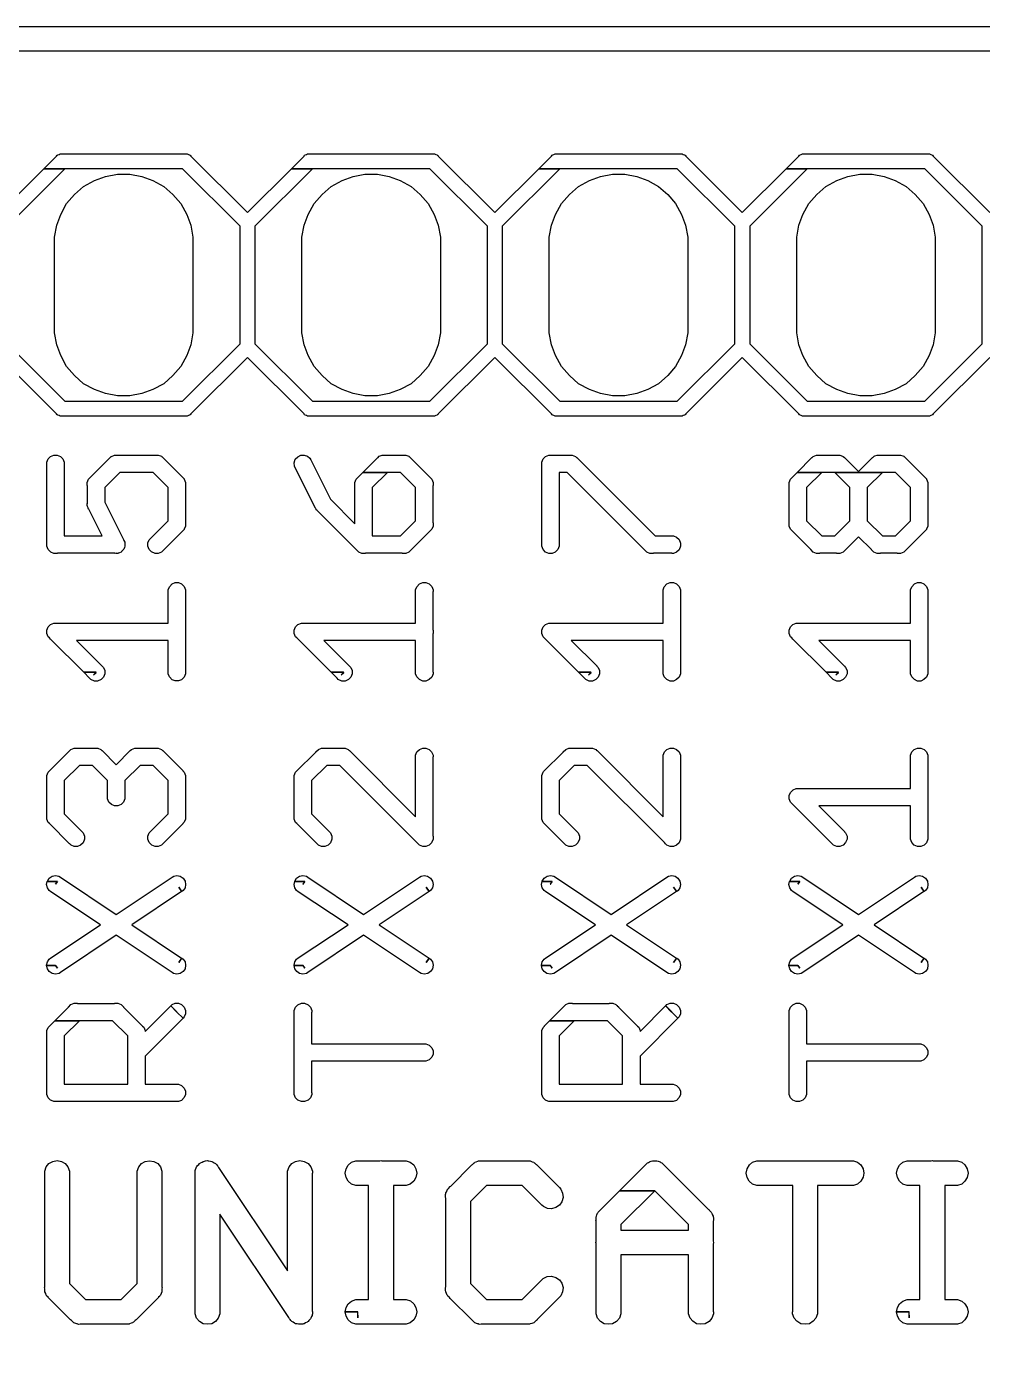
# Model space of a CAD drawing. Extents: x -6 to 103, y 0 to 58.
# Drawn here: x 70.12 to 79.94, y 39.86 to 53.45 of the extents above; entities that cross this region are included whole.
import ezdxf

# ---------------------------------------------------------------- set-up
doc = ezdxf.new("R2010")
doc.units = 0
doc.layers.add('L2D0', color=1, linetype='CONTINUOUS')

msp = doc.modelspace()

# ---------------------------------------------------------------- linework, layer by layer
at = {"layer": 'L2D0'}
for points in [[(0.999, 53.454), (97.496, 53.454)], [(101.447, 5.12), (101.447, 37.78), (98.953, 40.274), (98.951, 40.275), (98.946, 40.281), (98.944, 40.283), (98.942, 40.286), (98.93, 40.298), (98.927, 40.304), (98.923, 40.309), (98.917, 40.326), (98.91, 40.34), (98.91, 40.345), (98.907, 40.352), (98.907, 40.374), (98.906, 40.385), (98.907, 40.388), (98.907, 51.75), (97.457, 53.2), (0.262, 53.2)], [(69.926, 50.197), (70.517, 49.606), (71.723, 49.606), (72.314, 50.197), (72.314, 51.403), (71.723, 51.994), (70.301, 51.994), (70.431, 52.124), (70.437, 52.132), (70.441, 52.134), (70.443, 52.136), (70.456, 52.141), (70.468, 52.146), (70.471, 52.146), (70.477, 52.148), (70.494, 52.146), (71.746, 52.146), (71.763, 52.148), (71.769, 52.146), (71.772, 52.146), (71.784, 52.141), (71.797, 52.136), (71.799, 52.134), (71.803, 52.132), (71.809, 52.124), (72.39, 51.543), (72.841, 51.994), (73.057, 51.994), (72.466, 51.403), (72.466, 50.197), (73.057, 49.606), (74.263, 49.606), (74.854, 50.197), (74.854, 51.403), (74.263, 51.994), (72.841, 51.994), (72.971, 52.124), (72.977, 52.132), (72.981, 52.134), (72.983, 52.136), (72.996, 52.141), (73.008, 52.146), (73.011, 52.146), (73.017, 52.148), (73.034, 52.146), (74.286, 52.146), (74.303, 52.148), (74.309, 52.146), (74.312, 52.146), (74.324, 52.141), (74.337, 52.136), (74.339, 52.134), (74.343, 52.132), (74.349, 52.124), (74.93, 51.543), (75.381, 51.994), (75.597, 51.994), (75.006, 51.403), (75.006, 50.197), (75.597, 49.606), (76.803, 49.606), (77.394, 50.197), (77.394, 51.403), (76.803, 51.994), (75.381, 51.994), (75.511, 52.124), (75.517, 52.132), (75.521, 52.134), (75.523, 52.136), (75.536, 52.141), (75.548, 52.146), (75.551, 52.146), (75.557, 52.148), (75.574, 52.146), (76.826, 52.146), (76.843, 52.148), (76.849, 52.146), (76.852, 52.146), (76.864, 52.141), (76.877, 52.136), (76.879, 52.134), (76.883, 52.132), (76.889, 52.124), (77.47, 51.543), (77.921, 51.994), (78.137, 51.994), (77.546, 51.403), (77.546, 50.197), (78.137, 49.606), (79.343, 49.606), (79.934, 50.197), (79.934, 51.403), (79.343, 51.994), (77.921, 51.994), (78.051, 52.124), (78.057, 52.132), (78.061, 52.134), (78.063, 52.136), (78.076, 52.141), (78.088, 52.146), (78.091, 52.146), (78.097, 52.148), (78.114, 52.146), (79.366, 52.146), (79.383, 52.148), (79.389, 52.146), (79.392, 52.146), (79.404, 52.141), (79.417, 52.136), (79.419, 52.134), (79.423, 52.132), (79.429, 52.124), (80.01, 51.543)], [(69.85, 51.543), (70.301, 51.994), (70.517, 51.994), (69.926, 51.403)], [(80.01, 50.057), (79.429, 49.476), (79.423, 49.468), (79.419, 49.466), (79.417, 49.464), (79.404, 49.459), (79.392, 49.454), (79.389, 49.454), (79.383, 49.452), (79.366, 49.454), (78.114, 49.454), (78.097, 49.452), (78.091, 49.454), (78.088, 49.454), (78.076, 49.459), (78.063, 49.464), (78.061, 49.466), (78.057, 49.468), (78.051, 49.476), (77.47, 50.057), (76.889, 49.476), (76.883, 49.468), (76.879, 49.466), (76.877, 49.464), (76.864, 49.459), (76.852, 49.454), (76.849, 49.454), (76.843, 49.452), (76.826, 49.454), (75.574, 49.454), (75.557, 49.452), (75.551, 49.454), (75.548, 49.454), (75.536, 49.459), (75.523, 49.464), (75.521, 49.466), (75.517, 49.468), (75.511, 49.476), (74.93, 50.057), (74.349, 49.476), (74.343, 49.468), (74.339, 49.466), (74.337, 49.464), (74.324, 49.459), (74.312, 49.454), (74.309, 49.454), (74.303, 49.452), (74.286, 49.454), (73.034, 49.454), (73.017, 49.452), (73.011, 49.454), (73.008, 49.454), (72.996, 49.459), (72.983, 49.464), (72.981, 49.466), (72.977, 49.468), (72.971, 49.476), (72.39, 50.057), (71.809, 49.476), (71.803, 49.468), (71.799, 49.466), (71.797, 49.464), (71.784, 49.459), (71.772, 49.454), (71.769, 49.454), (71.763, 49.452), (71.746, 49.454), (70.494, 49.454), (70.477, 49.452), (70.471, 49.454), (70.468, 49.454), (70.456, 49.459), (70.443, 49.464), (70.441, 49.466), (70.437, 49.468), (70.431, 49.476), (69.85, 50.057)]]:
    msp.add_lwpolyline(points, dxfattribs=at)
for points in [[(71.056, 49.662), (70.934, 49.685), (70.821, 49.726), (70.709, 49.787), (70.616, 49.87), (70.534, 49.962), (70.473, 50.075), (70.432, 50.187), (70.409, 50.309), (70.409, 51.291), (70.432, 51.413), (70.473, 51.525), (70.534, 51.638), (70.616, 51.73), (70.709, 51.813), (70.821, 51.874), (70.934, 51.915), (71.056, 51.938), (71.184, 51.938), (71.306, 51.915), (71.419, 51.874), (71.531, 51.813), (71.624, 51.73), (71.706, 51.638), (71.767, 51.525), (71.808, 51.413), (71.831, 51.291), (71.831, 50.309), (71.808, 50.187), (71.767, 50.075), (71.706, 49.962), (71.624, 49.87), (71.531, 49.787), (71.419, 49.726), (71.306, 49.685), (71.184, 49.662)], [(73.596, 49.662), (73.474, 49.685), (73.361, 49.726), (73.249, 49.787), (73.156, 49.87), (73.074, 49.962), (73.013, 50.075), (72.972, 50.187), (72.949, 50.309), (72.949, 51.291), (72.972, 51.413), (73.013, 51.525), (73.074, 51.638), (73.156, 51.73), (73.249, 51.813), (73.361, 51.874), (73.474, 51.915), (73.596, 51.938), (73.724, 51.938), (73.846, 51.915), (73.959, 51.874), (74.071, 51.813), (74.164, 51.73), (74.246, 51.638), (74.307, 51.525), (74.348, 51.413), (74.371, 51.291), (74.371, 50.309), (74.348, 50.187), (74.307, 50.075), (74.246, 49.962), (74.164, 49.87), (74.071, 49.787), (73.959, 49.726), (73.846, 49.685), (73.724, 49.662)], [(76.136, 49.662), (76.014, 49.685), (75.901, 49.726), (75.789, 49.787), (75.696, 49.87), (75.614, 49.962), (75.553, 50.075), (75.512, 50.187), (75.489, 50.309), (75.489, 51.291), (75.512, 51.413), (75.553, 51.525), (75.614, 51.638), (75.696, 51.73), (75.789, 51.813), (75.901, 51.874), (76.014, 51.915), (76.136, 51.938), (76.264, 51.938), (76.386, 51.915), (76.499, 51.874), (76.611, 51.813), (76.704, 51.73), (76.786, 51.638), (76.847, 51.525), (76.888, 51.413), (76.911, 51.291), (76.911, 50.309), (76.888, 50.187), (76.847, 50.075), (76.786, 49.962), (76.704, 49.87), (76.611, 49.787), (76.499, 49.726), (76.386, 49.685), (76.264, 49.662)], [(78.676, 49.662), (78.554, 49.685), (78.441, 49.726), (78.329, 49.787), (78.236, 49.87), (78.154, 49.962), (78.093, 50.075), (78.052, 50.187), (78.029, 50.309), (78.029, 51.291), (78.052, 51.413), (78.093, 51.525), (78.154, 51.638), (78.236, 51.73), (78.329, 51.813), (78.441, 51.874), (78.554, 51.915), (78.676, 51.938), (78.804, 51.938), (78.926, 51.915), (79.039, 51.874), (79.151, 51.813), (79.244, 51.73), (79.326, 51.638), (79.387, 51.525), (79.428, 51.413), (79.451, 51.291), (79.451, 50.309), (79.428, 50.187), (79.387, 50.075), (79.326, 49.962), (79.244, 49.87), (79.151, 49.787), (79.039, 49.726), (78.926, 49.685), (78.804, 49.662)], [(70.404, 48.045), (70.371, 48.059), (70.345, 48.085), (70.331, 48.118), (70.331, 48.982), (70.345, 49.015), (70.369, 49.04), (70.404, 49.055), (70.437, 49.055), (70.472, 49.04), (70.496, 49.015), (70.51, 48.982), (70.51, 48.965), (70.509, 48.965), (70.509, 48.224), (70.899, 48.224), (70.762, 48.498), (70.76, 48.5), (70.756, 48.51), (70.754, 48.513), (70.748, 48.526), (70.748, 48.529), (70.746, 48.533), (70.746, 48.55), (70.747, 48.55), (70.746, 48.562), (70.747, 48.565), (70.747, 48.739), (70.746, 48.741), (70.746, 48.774), (70.76, 48.807), (70.773, 48.82), (70.773, 48.821), (70.98, 49.028), (70.981, 49.028), (70.992, 49.04), (70.994, 49.041), (71.026, 49.055), (71.06, 49.055), (71.062, 49.054), (71.459, 49.054), (71.459, 49.055), (71.475, 49.055), (71.498, 49.045), (71.507, 49.042), (71.508, 49.041), (71.51, 49.04), (71.521, 49.028), (71.522, 49.028), (71.729, 48.821), (71.729, 48.82), (71.741, 48.809), (71.742, 48.807), (71.756, 48.774), (71.756, 48.741), (71.755, 48.739), (71.755, 48.361), (71.756, 48.359), (71.756, 48.325), (71.742, 48.293), (71.741, 48.291), (71.729, 48.28), (71.729, 48.279), (71.522, 48.072), (71.521, 48.072), (71.508, 48.059), (71.475, 48.045), (71.442, 48.045), (71.407, 48.06), (71.383, 48.085), (71.369, 48.118), (71.369, 48.152), (71.383, 48.184), (71.396, 48.197), (71.396, 48.198), (71.577, 48.379), (71.577, 48.721), (71.422, 48.876), (71.08, 48.876), (70.925, 48.721), (70.925, 48.572), (71.117, 48.187), (71.118, 48.186), (71.121, 48.179), (71.131, 48.159), (71.131, 48.155), (71.133, 48.151), (71.133, 48.118), (71.128, 48.106), (71.123, 48.089), (71.119, 48.084), (71.098, 48.063), (71.096, 48.062), (71.093, 48.059), (71.078, 48.052), (71.067, 48.047), (71.064, 48.047), (71.06, 48.045), (71.043, 48.045), (71.043, 48.046), (71.033, 48.045), (71.03, 48.046), (70.439, 48.046), (70.437, 48.045)], [(73.566, 48.045), (73.534, 48.059), (73.521, 48.072), (73.52, 48.072), (73.105, 48.487), (73.097, 48.493), (73.094, 48.499), (73.091, 48.502), (73.088, 48.51), (72.88, 48.925), (72.881, 48.925), (72.873, 48.941), (72.871, 48.976), (72.881, 49.011), (72.906, 49.037), (72.937, 49.053), (72.972, 49.055), (73.006, 49.043), (73.032, 49.021), (73.04, 49.005), (73.242, 48.602), (73.494, 48.35), (73.494, 48.774), (73.508, 48.807), (73.521, 48.82), (73.52, 48.821), (73.575, 48.876), (73.828, 48.876), (73.672, 48.721), (73.672, 48.224), (73.962, 48.224), (74.117, 48.379), (74.117, 48.721), (73.962, 48.876), (73.575, 48.876), (73.728, 49.028), (73.728, 49.027), (73.743, 49.042), (73.752, 49.045), (73.774, 49.055), (73.791, 49.055), (73.791, 49.054), (73.999, 49.054), (73.999, 49.055), (74.015, 49.055), (74.038, 49.045), (74.047, 49.042), (74.048, 49.041), (74.05, 49.04), (74.061, 49.028), (74.062, 49.028), (74.269, 48.821), (74.269, 48.82), (74.281, 48.809), (74.282, 48.807), (74.296, 48.774), (74.296, 48.741), (74.295, 48.739), (74.295, 48.361), (74.296, 48.359), (74.296, 48.325), (74.282, 48.293), (74.281, 48.291), (74.269, 48.28), (74.269, 48.279), (74.062, 48.072), (74.061, 48.072), (74.048, 48.059), (74.015, 48.045), (73.982, 48.045), (73.98, 48.046), (73.602, 48.046), (73.6, 48.045)], [(75.484, 48.045), (75.451, 48.059), (75.425, 48.085), (75.411, 48.118), (75.411, 48.982), (75.425, 49.015), (75.449, 49.04), (75.484, 49.055), (75.517, 49.055), (75.519, 49.054), (75.689, 49.054), (75.691, 49.055), (75.725, 49.055), (75.757, 49.041), (75.769, 49.031), (75.768, 49.03), (75.77, 49.027), (75.771, 49.028), (76.576, 48.224), (76.763, 48.224), (76.796, 48.21), (76.821, 48.186), (76.836, 48.151), (76.836, 48.118), (76.821, 48.083), (76.796, 48.059), (76.763, 48.045), (76.746, 48.045), (76.746, 48.046), (76.557, 48.046), (76.555, 48.045), (76.522, 48.045), (76.489, 48.059), (76.463, 48.085), (75.671, 48.876), (75.589, 48.876), (75.589, 48.135), (75.59, 48.135), (75.59, 48.118), (75.576, 48.085), (75.55, 48.059), (75.517, 48.045)], [(78.231, 48.045), (78.198, 48.059), (78.172, 48.084), (77.977, 48.279), (77.978, 48.28), (77.965, 48.293), (77.951, 48.325), (77.951, 48.774), (77.965, 48.807), (77.978, 48.82), (77.977, 48.821), (78.032, 48.876), (78.285, 48.876), (78.129, 48.721), (78.129, 48.379), (78.285, 48.224), (78.419, 48.224), (78.574, 48.379), (78.574, 48.721), (78.419, 48.876), (78.908, 48.876), (78.752, 48.721), (78.752, 48.379), (78.908, 48.224), (79.042, 48.224), (79.197, 48.379), (79.197, 48.721), (79.042, 48.876), (78.032, 48.876), (78.185, 49.028), (78.185, 49.027), (78.199, 49.041), (78.231, 49.055), (78.265, 49.055), (78.267, 49.054), (78.437, 49.054), (78.439, 49.055), (78.473, 49.055), (78.498, 49.044), (78.505, 49.041), (78.507, 49.04), (78.518, 49.028), (78.519, 49.028), (78.663, 48.884), (78.808, 49.028), (78.808, 49.027), (78.823, 49.042), (78.832, 49.045), (78.854, 49.055), (78.871, 49.055), (78.871, 49.054), (79.079, 49.054), (79.079, 49.055), (79.095, 49.055), (79.118, 49.045), (79.127, 49.042), (79.128, 49.041), (79.13, 49.04), (79.141, 49.028), (79.142, 49.028), (79.349, 48.821), (79.349, 48.82), (79.361, 48.809), (79.362, 48.807), (79.376, 48.774), (79.376, 48.741), (79.375, 48.739), (79.375, 48.361), (79.376, 48.359), (79.376, 48.325), (79.362, 48.293), (79.361, 48.291), (79.349, 48.28), (79.349, 48.279), (79.142, 48.072), (79.141, 48.072), (79.128, 48.059), (79.095, 48.045), (79.062, 48.045), (79.06, 48.046), (78.89, 48.046), (78.888, 48.045), (78.854, 48.045), (78.821, 48.059), (78.796, 48.083), (78.795, 48.085), (78.663, 48.216), (78.519, 48.072), (78.518, 48.072), (78.505, 48.059), (78.473, 48.045), (78.439, 48.045), (78.437, 48.046), (78.267, 48.046), (78.265, 48.045)], [(70.819, 46.735), (70.783, 46.75), (70.77, 46.765), (70.71, 46.825), (70.836, 46.825), (70.811, 46.8), (70.838, 46.823), (70.836, 46.825), (70.71, 46.825), (70.37, 47.164), (70.357, 47.177), (70.345, 47.19), (70.331, 47.223), (70.331, 47.257), (70.345, 47.29), (70.369, 47.315), (70.404, 47.33), (70.437, 47.33), (70.439, 47.329), (71.577, 47.329), (71.577, 47.671), (71.589, 47.703), (71.617, 47.731), (71.649, 47.745), (71.683, 47.745), (71.715, 47.731), (71.742, 47.704), (71.756, 47.672), (71.756, 47.655), (71.755, 47.655), (71.755, 47.259), (71.756, 47.257), (71.756, 47.223), (71.755, 47.221), (71.755, 46.825), (71.756, 46.825), (71.756, 46.808), (71.742, 46.776), (71.714, 46.748), (71.682, 46.736), (71.65, 46.736), (71.618, 46.748), (71.589, 46.777), (71.577, 46.809), (71.577, 47.151), (70.635, 47.151), (70.899, 46.888), (70.898, 46.887), (70.911, 46.874), (70.925, 46.842), (70.925, 46.808), (70.911, 46.775), (70.887, 46.75), (70.852, 46.735)], [(73.359, 46.735), (73.323, 46.75), (73.31, 46.765), (73.25, 46.825), (73.376, 46.825), (73.351, 46.8), (73.378, 46.823), (73.376, 46.825), (73.25, 46.825), (72.91, 47.164), (72.897, 47.177), (72.885, 47.19), (72.871, 47.223), (72.871, 47.257), (72.885, 47.29), (72.909, 47.315), (72.944, 47.33), (72.977, 47.33), (72.979, 47.329), (74.117, 47.329), (74.117, 47.671), (74.129, 47.703), (74.157, 47.731), (74.189, 47.745), (74.223, 47.745), (74.255, 47.731), (74.282, 47.704), (74.296, 47.672), (74.296, 47.655), (74.295, 47.655), (74.295, 47.259), (74.296, 47.257), (74.296, 47.223), (74.295, 47.221), (74.295, 46.825), (74.296, 46.825), (74.296, 46.808), (74.282, 46.776), (74.255, 46.749), (74.223, 46.735), (74.189, 46.735), (74.157, 46.749), (74.129, 46.777), (74.117, 46.809), (74.117, 47.151), (73.175, 47.151), (73.439, 46.888), (73.438, 46.887), (73.451, 46.874), (73.465, 46.842), (73.465, 46.808), (73.451, 46.775), (73.427, 46.75), (73.392, 46.735)], [(75.899, 46.735), (75.863, 46.75), (75.85, 46.765), (75.79, 46.825), (75.916, 46.825), (75.891, 46.8), (75.918, 46.823), (75.916, 46.825), (75.79, 46.825), (75.45, 47.164), (75.437, 47.177), (75.425, 47.19), (75.411, 47.223), (75.411, 47.257), (75.425, 47.29), (75.449, 47.315), (75.484, 47.33), (75.517, 47.33), (75.519, 47.329), (76.657, 47.329), (76.657, 47.671), (76.669, 47.703), (76.697, 47.731), (76.729, 47.745), (76.763, 47.745), (76.795, 47.731), (76.822, 47.704), (76.836, 47.672), (76.836, 47.655), (76.835, 47.655), (76.835, 47.259), (76.836, 47.257), (76.836, 47.223), (76.835, 47.221), (76.835, 46.825), (76.836, 46.825), (76.836, 46.808), (76.822, 46.776), (76.795, 46.749), (76.763, 46.735), (76.729, 46.735), (76.697, 46.749), (76.669, 46.777), (76.657, 46.809), (76.657, 47.151), (75.715, 47.151), (75.979, 46.888), (75.978, 46.887), (75.991, 46.874), (76.005, 46.842), (76.005, 46.808), (75.991, 46.775), (75.967, 46.75), (75.932, 46.735)], [(78.439, 46.735), (78.403, 46.75), (78.39, 46.765), (78.33, 46.825), (78.456, 46.825), (78.431, 46.8), (78.458, 46.823), (78.456, 46.825), (78.33, 46.825), (77.99, 47.164), (77.977, 47.177), (77.965, 47.19), (77.951, 47.223), (77.951, 47.257), (77.965, 47.29), (77.989, 47.315), (78.024, 47.33), (78.057, 47.33), (78.059, 47.329), (79.197, 47.329), (79.197, 47.671), (79.209, 47.703), (79.237, 47.731), (79.269, 47.745), (79.303, 47.745), (79.335, 47.731), (79.362, 47.704), (79.376, 47.672), (79.376, 47.655), (79.375, 47.655), (79.375, 47.259), (79.376, 47.257), (79.376, 47.223), (79.375, 47.221), (79.375, 46.825), (79.376, 46.825), (79.376, 46.808), (79.362, 46.776), (79.335, 46.749), (79.303, 46.735), (79.269, 46.735), (79.237, 46.749), (79.209, 46.777), (79.197, 46.809), (79.197, 47.151), (78.255, 47.151), (78.519, 46.888), (78.518, 46.887), (78.531, 46.874), (78.545, 46.842), (78.545, 46.808), (78.531, 46.775), (78.507, 46.75), (78.472, 46.735)], [(70.611, 45.037), (70.579, 45.051), (70.566, 45.064), (70.565, 45.063), (70.357, 45.271), (70.345, 45.284), (70.331, 45.317), (70.331, 45.766), (70.345, 45.799), (70.351, 45.806), (70.551, 46.006), (70.552, 46.008), (70.578, 46.032), (70.611, 46.046), (70.853, 46.046), (70.885, 46.032), (70.898, 46.019), (70.899, 46.02), (71.043, 45.875), (71.188, 46.02), (71.201, 46.032), (71.234, 46.046), (71.475, 46.046), (71.508, 46.032), (71.521, 46.019), (71.522, 46.02), (71.729, 45.812), (71.728, 45.811), (71.731, 45.809), (71.732, 45.81), (71.742, 45.798), (71.756, 45.766), (71.756, 45.732), (71.755, 45.73), (71.755, 45.353), (71.756, 45.351), (71.756, 45.317), (71.742, 45.285), (71.728, 45.271), (71.729, 45.271), (71.522, 45.063), (71.521, 45.064), (71.508, 45.051), (71.475, 45.037), (71.442, 45.037), (71.409, 45.051), (71.383, 45.077), (71.369, 45.11), (71.369, 45.143), (71.383, 45.176), (71.396, 45.189), (71.577, 45.371), (71.577, 45.712), (71.422, 45.868), (71.288, 45.868), (71.132, 45.712), (71.132, 45.542), (71.133, 45.542), (71.133, 45.525), (71.118, 45.49), (71.093, 45.466), (71.06, 45.452), (71.026, 45.452), (70.994, 45.466), (70.968, 45.492), (70.954, 45.525), (70.954, 45.712), (70.799, 45.868), (70.665, 45.868), (70.509, 45.712), (70.509, 45.371), (70.704, 45.176), (70.718, 45.143), (70.718, 45.11), (70.703, 45.075), (70.678, 45.051), (70.645, 45.037)], [(73.151, 45.037), (73.119, 45.051), (73.106, 45.064), (73.105, 45.063), (72.897, 45.271), (72.885, 45.284), (72.871, 45.317), (72.871, 45.766), (72.885, 45.799), (72.891, 45.806), (73.091, 46.006), (73.092, 46.008), (73.118, 46.032), (73.151, 46.046), (73.393, 46.046), (73.425, 46.032), (73.438, 46.019), (73.439, 46.02), (74.117, 45.341), (74.117, 45.973), (74.13, 46.008), (74.156, 46.032), (74.189, 46.046), (74.223, 46.046), (74.256, 46.032), (74.281, 46.008), (74.296, 45.974), (74.296, 45.957), (74.295, 45.957), (74.295, 45.145), (74.296, 45.143), (74.296, 45.11), (74.281, 45.075), (74.256, 45.051), (74.223, 45.037), (74.189, 45.037), (74.156, 45.051), (74.143, 45.063), (74.13, 45.076), (73.339, 45.868), (73.205, 45.868), (73.049, 45.712), (73.049, 45.371), (73.244, 45.176), (73.258, 45.143), (73.258, 45.11), (73.243, 45.075), (73.218, 45.051), (73.185, 45.037)], [(75.691, 45.037), (75.659, 45.051), (75.646, 45.064), (75.645, 45.063), (75.437, 45.271), (75.425, 45.284), (75.411, 45.317), (75.411, 45.766), (75.425, 45.799), (75.431, 45.806), (75.631, 46.006), (75.632, 46.008), (75.658, 46.032), (75.691, 46.046), (75.933, 46.046), (75.965, 46.032), (75.978, 46.019), (75.979, 46.02), (76.657, 45.341), (76.657, 45.973), (76.67, 46.008), (76.696, 46.032), (76.729, 46.046), (76.763, 46.046), (76.796, 46.032), (76.821, 46.008), (76.836, 45.974), (76.836, 45.957), (76.835, 45.957), (76.835, 45.145), (76.836, 45.143), (76.836, 45.11), (76.821, 45.075), (76.796, 45.051), (76.763, 45.037), (76.729, 45.037), (76.696, 45.051), (76.683, 45.063), (76.67, 45.076), (75.879, 45.868), (75.745, 45.868), (75.589, 45.712), (75.589, 45.371), (75.784, 45.176), (75.798, 45.143), (75.798, 45.11), (75.783, 45.075), (75.758, 45.051), (75.725, 45.037)], [(78.439, 45.037), (78.406, 45.051), (78.393, 45.063), (77.977, 45.479), (77.965, 45.492), (77.951, 45.525), (77.951, 45.558), (77.965, 45.591), (77.991, 45.617), (78.024, 45.631), (79.197, 45.631), (79.197, 45.973), (79.21, 46.008), (79.236, 46.032), (79.269, 46.046), (79.303, 46.046), (79.336, 46.032), (79.361, 46.008), (79.376, 45.974), (79.376, 45.957), (79.375, 45.957), (79.375, 45.56), (79.376, 45.558), (79.376, 45.525), (79.375, 45.523), (79.375, 45.126), (79.376, 45.126), (79.376, 45.11), (79.361, 45.075), (79.336, 45.051), (79.303, 45.037), (79.269, 45.037), (79.236, 45.051), (79.21, 45.076), (79.197, 45.112), (79.197, 45.453), (78.255, 45.453), (78.519, 45.189), (78.518, 45.188), (78.531, 45.176), (78.545, 45.143), (78.545, 45.11), (78.531, 45.077), (78.505, 45.051), (78.472, 45.037)], [(70.42, 43.725), (70.385, 43.734), (70.356, 43.753), (70.337, 43.782), (70.329, 43.816), (70.419, 43.816), (70.439, 43.788), (70.421, 43.816), (70.329, 43.816), (70.329, 43.817), (70.337, 43.851), (70.355, 43.881), (70.372, 43.892), (70.883, 44.232), (70.372, 44.572), (70.355, 44.583), (70.337, 44.613), (70.329, 44.647), (70.336, 44.676), (70.439, 44.676), (70.419, 44.648), (70.421, 44.648), (70.439, 44.676), (70.336, 44.676), (70.337, 44.681), (70.355, 44.71), (70.386, 44.731), (70.42, 44.737), (70.455, 44.731), (70.471, 44.72), (71.043, 44.339), (71.617, 44.721), (71.617, 44.722), (71.633, 44.731), (71.666, 44.737), (71.7, 44.731), (71.73, 44.711), (71.75, 44.681), (71.756, 44.647), (71.75, 44.613), (71.731, 44.584), (71.717, 44.574), (71.685, 44.618), (71.715, 44.573), (71.203, 44.232), (71.715, 43.891), (71.685, 43.846), (71.717, 43.89), (71.731, 43.88), (71.75, 43.851), (71.756, 43.817), (71.75, 43.782), (71.729, 43.752), (71.701, 43.734), (71.666, 43.725), (71.632, 43.733), (71.617, 43.742), (71.617, 43.743), (71.043, 44.125), (70.471, 43.744), (70.456, 43.734)], [(72.96, 43.725), (72.925, 43.734), (72.896, 43.753), (72.877, 43.782), (72.869, 43.816), (72.959, 43.816), (72.979, 43.788), (72.961, 43.816), (72.869, 43.816), (72.869, 43.817), (72.877, 43.851), (72.895, 43.881), (72.912, 43.892), (73.423, 44.232), (72.912, 44.572), (72.895, 44.583), (72.877, 44.613), (72.869, 44.647), (72.876, 44.676), (72.979, 44.676), (72.959, 44.648), (72.961, 44.648), (72.979, 44.676), (72.876, 44.676), (72.877, 44.681), (72.895, 44.71), (72.926, 44.731), (72.96, 44.737), (72.995, 44.731), (73.011, 44.72), (73.583, 44.339), (74.157, 44.721), (74.157, 44.722), (74.173, 44.731), (74.206, 44.737), (74.24, 44.731), (74.27, 44.711), (74.29, 44.681), (74.296, 44.647), (74.29, 44.613), (74.271, 44.584), (74.257, 44.574), (74.225, 44.618), (74.255, 44.573), (73.743, 44.232), (74.255, 43.891), (74.225, 43.846), (74.257, 43.89), (74.271, 43.88), (74.29, 43.851), (74.296, 43.817), (74.29, 43.782), (74.269, 43.752), (74.241, 43.734), (74.206, 43.725), (74.172, 43.733), (74.157, 43.742), (74.157, 43.743), (73.583, 44.125), (73.011, 43.744), (72.996, 43.734)], [(75.5, 43.725), (75.465, 43.734), (75.436, 43.753), (75.417, 43.782), (75.409, 43.816), (75.499, 43.816), (75.519, 43.788), (75.501, 43.816), (75.409, 43.816), (75.409, 43.817), (75.417, 43.851), (75.435, 43.881), (75.452, 43.892), (75.963, 44.232), (75.452, 44.572), (75.435, 44.583), (75.417, 44.613), (75.409, 44.647), (75.416, 44.676), (75.519, 44.676), (75.499, 44.648), (75.501, 44.648), (75.519, 44.676), (75.416, 44.676), (75.417, 44.681), (75.435, 44.71), (75.466, 44.731), (75.5, 44.737), (75.535, 44.731), (75.551, 44.72), (76.123, 44.339), (76.697, 44.721), (76.697, 44.722), (76.713, 44.731), (76.746, 44.737), (76.78, 44.731), (76.81, 44.711), (76.83, 44.681), (76.836, 44.647), (76.83, 44.613), (76.811, 44.584), (76.797, 44.574), (76.765, 44.618), (76.795, 44.573), (76.283, 44.232), (76.795, 43.891), (76.765, 43.846), (76.797, 43.89), (76.811, 43.88), (76.83, 43.851), (76.836, 43.817), (76.83, 43.782), (76.809, 43.752), (76.781, 43.734), (76.746, 43.725), (76.712, 43.733), (76.697, 43.742), (76.697, 43.743), (76.123, 44.125), (75.551, 43.744), (75.536, 43.734)], [(78.04, 43.725), (78.005, 43.734), (77.976, 43.753), (77.957, 43.782), (77.949, 43.816), (78.039, 43.816), (78.059, 43.788), (78.041, 43.816), (77.949, 43.816), (77.949, 43.817), (77.957, 43.851), (77.975, 43.881), (77.992, 43.892), (78.503, 44.232), (77.992, 44.572), (77.975, 44.583), (77.957, 44.613), (77.949, 44.647), (77.956, 44.676), (78.059, 44.676), (78.039, 44.648), (78.041, 44.648), (78.059, 44.676), (77.956, 44.676), (77.957, 44.681), (77.975, 44.71), (78.006, 44.731), (78.04, 44.737), (78.075, 44.731), (78.091, 44.72), (78.663, 44.339), (79.237, 44.721), (79.237, 44.722), (79.253, 44.731), (79.286, 44.737), (79.32, 44.731), (79.35, 44.711), (79.37, 44.681), (79.376, 44.647), (79.37, 44.613), (79.351, 44.584), (79.337, 44.574), (79.305, 44.618), (79.335, 44.573), (78.823, 44.232), (79.335, 43.891), (79.305, 43.846), (79.337, 43.89), (79.351, 43.88), (79.37, 43.851), (79.376, 43.817), (79.37, 43.782), (79.349, 43.752), (79.321, 43.734), (79.286, 43.725), (79.252, 43.733), (79.237, 43.742), (79.237, 43.743), (78.663, 44.125), (78.091, 43.744), (78.076, 43.734)], [(70.404, 42.417), (70.378, 42.428), (70.37, 42.431), (70.369, 42.432), (70.345, 42.457), (70.331, 42.49), (70.331, 43.147), (70.345, 43.179), (70.358, 43.192), (70.357, 43.193), (70.412, 43.248), (70.665, 43.248), (70.509, 43.093), (70.509, 42.596), (71.162, 42.596), (71.162, 42.903), (71.161, 42.905), (71.161, 42.939), (71.162, 42.941), (71.162, 43.093), (71.006, 43.248), (70.412, 43.248), (70.552, 43.388), (70.578, 43.413), (70.611, 43.427), (70.645, 43.427), (70.647, 43.426), (71.024, 43.426), (71.026, 43.427), (71.06, 43.427), (71.093, 43.413), (71.1, 43.407), (71.104, 43.403), (71.106, 43.4), (71.118, 43.389), (71.119, 43.387), (71.311, 43.195), (71.314, 43.193), (71.327, 43.181), (71.34, 43.146), (71.34, 43.137), (71.603, 43.4), (71.665, 43.337), (71.666, 43.338), (71.604, 43.4), (71.617, 43.413), (71.649, 43.427), (71.683, 43.427), (71.715, 43.413), (71.742, 43.386), (71.756, 43.354), (71.756, 43.32), (71.742, 43.288), (71.729, 43.275), (71.667, 43.337), (71.666, 43.336), (71.729, 43.274), (71.34, 42.885), (71.34, 42.596), (71.682, 42.596), (71.714, 42.584), (71.742, 42.556), (71.756, 42.524), (71.756, 42.49), (71.742, 42.458), (71.714, 42.43), (71.682, 42.418), (71.27, 42.418), (71.268, 42.417), (71.234, 42.417), (71.232, 42.418), (70.439, 42.418), (70.437, 42.417)], [(72.944, 42.417), (72.909, 42.432), (72.885, 42.457), (72.871, 42.49), (72.871, 43.354), (72.885, 43.387), (72.909, 43.412), (72.944, 43.427), (72.977, 43.427), (73.012, 43.412), (73.036, 43.387), (73.05, 43.354), (73.05, 43.337), (73.049, 43.337), (73.049, 43.011), (74.206, 43.011), (74.206, 43.012), (74.223, 43.012), (74.255, 42.998), (74.282, 42.971), (74.296, 42.939), (74.296, 42.905), (74.282, 42.873), (74.254, 42.845), (74.222, 42.833), (73.049, 42.833), (73.049, 42.507), (73.05, 42.507), (73.05, 42.49), (73.036, 42.457), (73.012, 42.432), (72.977, 42.417)], [(75.484, 42.417), (75.458, 42.428), (75.45, 42.431), (75.449, 42.432), (75.425, 42.457), (75.411, 42.49), (75.411, 43.147), (75.425, 43.179), (75.438, 43.192), (75.437, 43.193), (75.492, 43.248), (75.745, 43.248), (75.589, 43.093), (75.589, 42.596), (76.242, 42.596), (76.242, 42.903), (76.241, 42.905), (76.241, 42.939), (76.242, 42.941), (76.242, 43.093), (76.086, 43.248), (75.492, 43.248), (75.632, 43.388), (75.658, 43.413), (75.691, 43.427), (75.725, 43.427), (75.727, 43.426), (76.104, 43.426), (76.106, 43.427), (76.14, 43.427), (76.173, 43.413), (76.18, 43.407), (76.184, 43.403), (76.186, 43.4), (76.198, 43.389), (76.199, 43.387), (76.391, 43.195), (76.394, 43.193), (76.407, 43.181), (76.42, 43.146), (76.42, 43.137), (76.683, 43.4), (76.745, 43.337), (76.746, 43.338), (76.684, 43.4), (76.697, 43.413), (76.729, 43.427), (76.763, 43.427), (76.795, 43.413), (76.822, 43.386), (76.836, 43.354), (76.836, 43.32), (76.822, 43.288), (76.809, 43.275), (76.747, 43.337), (76.746, 43.336), (76.809, 43.274), (76.42, 42.885), (76.42, 42.596), (76.762, 42.596), (76.794, 42.584), (76.822, 42.556), (76.836, 42.524), (76.836, 42.49), (76.822, 42.458), (76.794, 42.43), (76.762, 42.418), (76.35, 42.418), (76.348, 42.417), (76.314, 42.417), (76.312, 42.418), (75.519, 42.418), (75.517, 42.417)], [(78.024, 42.417), (77.989, 42.432), (77.965, 42.457), (77.951, 42.49), (77.951, 43.354), (77.965, 43.387), (77.989, 43.412), (78.024, 43.427), (78.057, 43.427), (78.092, 43.412), (78.116, 43.387), (78.13, 43.354), (78.13, 43.337), (78.129, 43.337), (78.129, 43.011), (79.286, 43.011), (79.286, 43.012), (79.303, 43.012), (79.335, 42.998), (79.362, 42.971), (79.376, 42.939), (79.376, 42.905), (79.362, 42.873), (79.334, 42.845), (79.302, 42.833), (78.129, 42.833), (78.129, 42.507), (78.13, 42.507), (78.13, 42.49), (78.116, 42.457), (78.092, 42.432), (78.057, 42.417)], [(70.655, 40.13), (70.641, 40.135), (70.64, 40.135), (70.608, 40.147), (70.602, 40.152), (70.6, 40.153), (70.584, 40.169), (70.574, 40.177), (70.572, 40.181), (70.355, 40.397), (70.353, 40.398), (70.348, 40.404), (70.347, 40.406), (70.346, 40.406), (70.344, 40.409), (70.332, 40.421), (70.329, 40.427), (70.325, 40.432), (70.319, 40.449), (70.312, 40.463), (70.312, 40.468), (70.309, 40.475), (70.309, 40.497), (70.308, 40.508), (70.309, 40.512), (70.309, 41.704), (70.325, 41.747), (70.353, 41.781), (70.392, 41.803), (70.436, 41.812), (70.48, 41.804), (70.519, 41.782), (70.548, 41.747), (70.564, 41.704), (70.564, 41.683), (70.563, 41.683), (70.563, 40.549), (70.727, 40.386), (71.095, 40.386), (71.259, 40.549), (71.259, 41.683), (71.258, 41.683), (71.258, 41.704), (71.274, 41.747), (71.302, 41.781), (71.341, 41.804), (71.386, 41.811), (71.43, 41.803), (71.469, 41.781), (71.497, 41.747), (71.513, 41.704), (71.513, 40.512), (71.514, 40.508), (71.513, 40.497), (71.513, 40.475), (71.51, 40.468), (71.51, 40.463), (71.503, 40.449), (71.497, 40.432), (71.493, 40.427), (71.49, 40.421), (71.478, 40.409), (71.476, 40.406), (71.475, 40.406), (71.474, 40.404), (71.469, 40.398), (71.467, 40.397), (71.25, 40.18), (71.247, 40.176), (71.238, 40.169), (71.222, 40.153), (71.214, 40.15), (71.211, 40.147), (71.198, 40.142), (71.181, 40.135), (71.175, 40.134), (71.168, 40.132), (71.148, 40.132), (71.137, 40.131), (71.133, 40.132), (70.689, 40.132), (70.685, 40.131), (70.674, 40.132), (70.673, 40.132)], [(71.98, 40.131), (71.936, 40.137), (71.897, 40.161), (71.868, 40.195), (71.853, 40.239), (71.853, 41.669), (71.852, 41.673), (71.853, 41.683), (71.853, 41.703), (71.855, 41.709), (71.856, 41.719), (71.864, 41.736), (71.868, 41.747), (71.872, 41.751), (71.876, 41.76), (71.89, 41.773), (71.898, 41.782), (71.904, 41.785), (71.909, 41.79), (71.924, 41.796), (71.936, 41.803), (71.943, 41.804), (71.949, 41.807), (71.961, 41.808), (71.98, 41.812), (71.988, 41.81), (71.994, 41.811), (72.01, 41.806), (72.024, 41.803), (72.031, 41.799), (72.038, 41.797), (72.049, 41.789), (72.062, 41.782), (72.067, 41.777), (72.073, 41.772), (72.083, 41.757), (72.086, 41.753), (72.091, 41.748), (72.093, 41.742), (72.802, 40.679), (72.802, 41.703), (72.817, 41.747), (72.847, 41.782), (72.885, 41.803), (72.929, 41.812), (72.973, 41.804), (73.012, 41.782), (73.041, 41.747), (73.057, 41.704), (73.057, 41.683), (73.056, 41.683), (73.056, 40.271), (73.057, 40.267), (73.056, 40.259), (73.057, 40.259), (73.057, 40.238), (73.054, 40.229), (73.053, 40.223), (73.047, 40.211), (73.041, 40.195), (73.036, 40.189), (73.033, 40.183), (73.022, 40.172), (73.013, 40.161), (73.008, 40.158), (73.002, 40.152), (72.985, 40.145), (72.972, 40.137), (72.965, 40.136), (72.958, 40.133), (72.936, 40.132), (72.929, 40.131), (72.915, 40.131), (72.902, 40.135), (72.885, 40.137), (72.877, 40.142), (72.873, 40.143), (72.86, 40.152), (72.846, 40.161), (72.843, 40.165), (72.837, 40.169), (72.828, 40.182), (72.823, 40.189), (72.817, 40.195), (72.815, 40.201), (72.107, 41.263), (72.107, 40.259), (72.108, 40.259), (72.108, 40.238), (72.091, 40.194), (72.063, 40.161), (72.024, 40.137)], [(73.503, 40.131), (73.458, 40.148), (73.424, 40.177), (73.403, 40.215), (73.394, 40.259), (73.519, 40.259), (73.524, 40.196), (73.524, 40.258), (73.521, 40.259), (73.394, 40.259), (73.403, 40.303), (73.424, 40.341), (73.458, 40.37), (73.502, 40.387), (73.524, 40.387), (73.524, 40.386), (73.634, 40.386), (73.634, 41.556), (73.524, 41.556), (73.524, 41.555), (73.502, 41.555), (73.459, 41.571), (73.424, 41.6), (73.402, 41.639), (73.394, 41.683), (73.403, 41.727), (73.425, 41.766), (73.459, 41.794), (73.502, 41.81), (73.75, 41.81), (73.761, 41.812), (73.771, 41.81), (74.019, 41.81), (74.061, 41.794), (74.097, 41.767), (74.119, 41.727), (74.128, 41.683), (74.12, 41.639), (74.097, 41.599), (74.061, 41.571), (74.019, 41.555), (73.998, 41.555), (73.998, 41.556), (73.888, 41.556), (73.888, 40.386), (73.998, 40.386), (73.998, 40.387), (74.019, 40.387), (74.063, 40.371), (74.097, 40.342), (74.119, 40.303), (74.128, 40.259), (74.119, 40.215), (74.097, 40.176), (74.061, 40.147), (74.018, 40.132), (73.768, 40.132), (73.761, 40.131), (73.754, 40.132), (73.524, 40.132), (73.524, 40.133)], [(74.77, 40.13), (74.758, 40.135), (74.757, 40.135), (74.752, 40.137), (74.725, 40.148), (74.722, 40.15), (74.716, 40.153), (74.699, 40.17), (74.692, 40.176), (74.69, 40.179), (74.475, 40.394), (74.47, 40.397), (74.463, 40.406), (74.448, 40.421), (74.445, 40.427), (74.441, 40.432), (74.435, 40.449), (74.428, 40.463), (74.428, 40.468), (74.425, 40.475), (74.425, 40.496), (74.424, 40.508), (74.426, 40.515), (74.426, 41.427), (74.424, 41.434), (74.425, 41.445), (74.425, 41.466), (74.427, 41.472), (74.428, 41.48), (74.436, 41.495), (74.441, 41.51), (74.446, 41.516), (74.448, 41.52), (74.455, 41.527), (74.47, 41.545), (74.477, 41.549), (74.691, 41.764), (74.693, 41.767), (74.699, 41.772), (74.703, 41.776), (74.717, 41.788), (74.721, 41.79), (74.726, 41.794), (74.738, 41.798), (74.755, 41.807), (74.763, 41.808), (74.769, 41.81), (74.79, 41.81), (74.802, 41.811), (74.805, 41.81), (75.249, 41.81), (75.253, 41.811), (75.264, 41.81), (75.286, 41.81), (75.293, 41.808), (75.299, 41.807), (75.313, 41.8), (75.329, 41.794), (75.335, 41.789), (75.337, 41.788), (75.351, 41.776), (75.355, 41.773), (75.357, 41.771), (75.363, 41.766), (75.364, 41.764), (75.592, 41.535), (75.608, 41.519), (75.626, 41.478), (75.63, 41.434), (75.618, 41.39), (75.592, 41.355), (75.557, 41.329), (75.513, 41.317), (75.469, 41.321), (75.428, 41.339), (75.412, 41.355), (75.212, 41.556), (74.843, 41.556), (74.68, 41.392), (74.68, 40.549), (74.843, 40.386), (75.212, 40.386), (75.427, 40.601), (75.467, 40.621), (75.513, 40.625), (75.557, 40.613), (75.592, 40.587), (75.618, 40.552), (75.63, 40.508), (75.626, 40.464), (75.608, 40.422), (75.365, 40.179), (75.364, 40.177), (75.357, 40.171), (75.355, 40.169), (75.354, 40.169), (75.338, 40.153), (75.334, 40.151), (75.329, 40.147), (75.308, 40.14), (75.297, 40.135), (75.293, 40.135), (75.285, 40.132), (75.264, 40.132), (75.253, 40.131), (75.249, 40.132), (74.806, 40.132), (74.802, 40.131), (74.791, 40.132), (74.789, 40.132)], [(76.096, 40.131), (76.052, 40.137), (76.013, 40.161), (75.984, 40.195), (75.969, 40.239), (75.969, 40.96), (75.967, 40.971), (75.969, 40.981), (75.969, 41.192), (75.968, 41.196), (75.969, 41.207), (75.969, 41.228), (75.971, 41.235), (75.972, 41.241), (75.978, 41.256), (75.984, 41.272), (75.987, 41.276), (75.99, 41.282), (76.007, 41.299), (76.013, 41.306), (76.016, 41.308), (76.211, 41.503), (76.571, 41.503), (76.223, 41.155), (76.223, 41.098), (76.918, 41.098), (76.918, 41.155), (76.571, 41.503), (76.211, 41.503), (76.475, 41.767), (76.48, 41.774), (76.484, 41.776), (76.488, 41.779), (76.498, 41.788), (76.508, 41.793), (76.517, 41.799), (76.524, 41.801), (76.536, 41.807), (76.549, 41.808), (76.559, 41.811), (76.571, 41.81), (76.582, 41.811), (76.592, 41.808), (76.606, 41.807), (76.617, 41.801), (76.626, 41.799), (76.634, 41.793), (76.644, 41.788), (76.658, 41.776), (76.661, 41.773), (77.124, 41.309), (77.129, 41.306), (77.135, 41.298), (77.15, 41.283), (77.153, 41.277), (77.157, 41.272), (77.161, 41.26), (77.17, 41.243), (77.171, 41.235), (77.173, 41.229), (77.173, 41.208), (77.174, 41.196), (77.172, 41.189), (77.172, 40.986), (77.175, 40.971), (77.172, 40.954), (77.172, 40.259), (77.173, 40.259), (77.173, 40.238), (77.157, 40.195), (77.129, 40.161), (77.088, 40.137), (77.045, 40.131), (77.001, 40.137), (76.961, 40.162), (76.934, 40.195), (76.918, 40.238), (76.918, 40.844), (76.223, 40.844), (76.223, 40.259), (76.224, 40.259), (76.224, 40.238), (76.208, 40.195), (76.18, 40.161), (76.139, 40.137)], [(78.114, 40.131), (78.07, 40.137), (78.03, 40.162), (78.003, 40.195), (77.987, 40.238), (77.987, 40.259), (77.988, 40.259), (77.988, 41.556), (77.64, 41.556), (77.64, 41.555), (77.619, 41.555), (77.576, 41.571), (77.542, 41.599), (77.519, 41.638), (77.51, 41.683), (77.519, 41.728), (77.543, 41.767), (77.576, 41.794), (77.619, 41.81), (78.108, 41.81), (78.114, 41.811), (78.12, 41.81), (78.61, 41.81), (78.653, 41.794), (78.686, 41.767), (78.711, 41.727), (78.717, 41.683), (78.711, 41.64), (78.687, 41.599), (78.653, 41.571), (78.61, 41.555), (78.589, 41.555), (78.589, 41.556), (78.242, 41.556), (78.242, 40.238), (78.226, 40.195), (78.199, 40.162), (78.159, 40.137)], [(79.163, 40.131), (79.118, 40.148), (79.084, 40.177), (79.063, 40.215), (79.054, 40.259), (79.179, 40.259), (79.184, 40.196), (79.184, 40.258), (79.181, 40.259), (79.054, 40.259), (79.063, 40.303), (79.084, 40.341), (79.118, 40.37), (79.162, 40.387), (79.184, 40.387), (79.184, 40.386), (79.294, 40.386), (79.294, 41.556), (79.184, 41.556), (79.184, 41.555), (79.162, 41.555), (79.119, 41.571), (79.084, 41.6), (79.062, 41.639), (79.054, 41.683), (79.063, 41.727), (79.085, 41.766), (79.119, 41.794), (79.162, 41.81), (79.41, 41.81), (79.421, 41.812), (79.431, 41.81), (79.679, 41.81), (79.722, 41.794), (79.755, 41.767), (79.779, 41.728), (79.788, 41.683), (79.779, 41.638), (79.756, 41.599), (79.722, 41.571), (79.679, 41.555), (79.658, 41.555), (79.658, 41.556), (79.548, 41.556), (79.548, 40.386), (79.658, 40.386), (79.658, 40.387), (79.679, 40.387), (79.723, 40.37), (79.756, 40.342), (79.779, 40.304), (79.788, 40.259), (79.779, 40.214), (79.756, 40.176), (79.722, 40.147), (79.678, 40.132), (79.428, 40.132), (79.421, 40.131), (79.414, 40.132), (79.184, 40.132), (79.184, 40.133)]]:
    msp.add_lwpolyline(points, close=True, dxfattribs=at)

doc.saveas('drawing.dxf')
